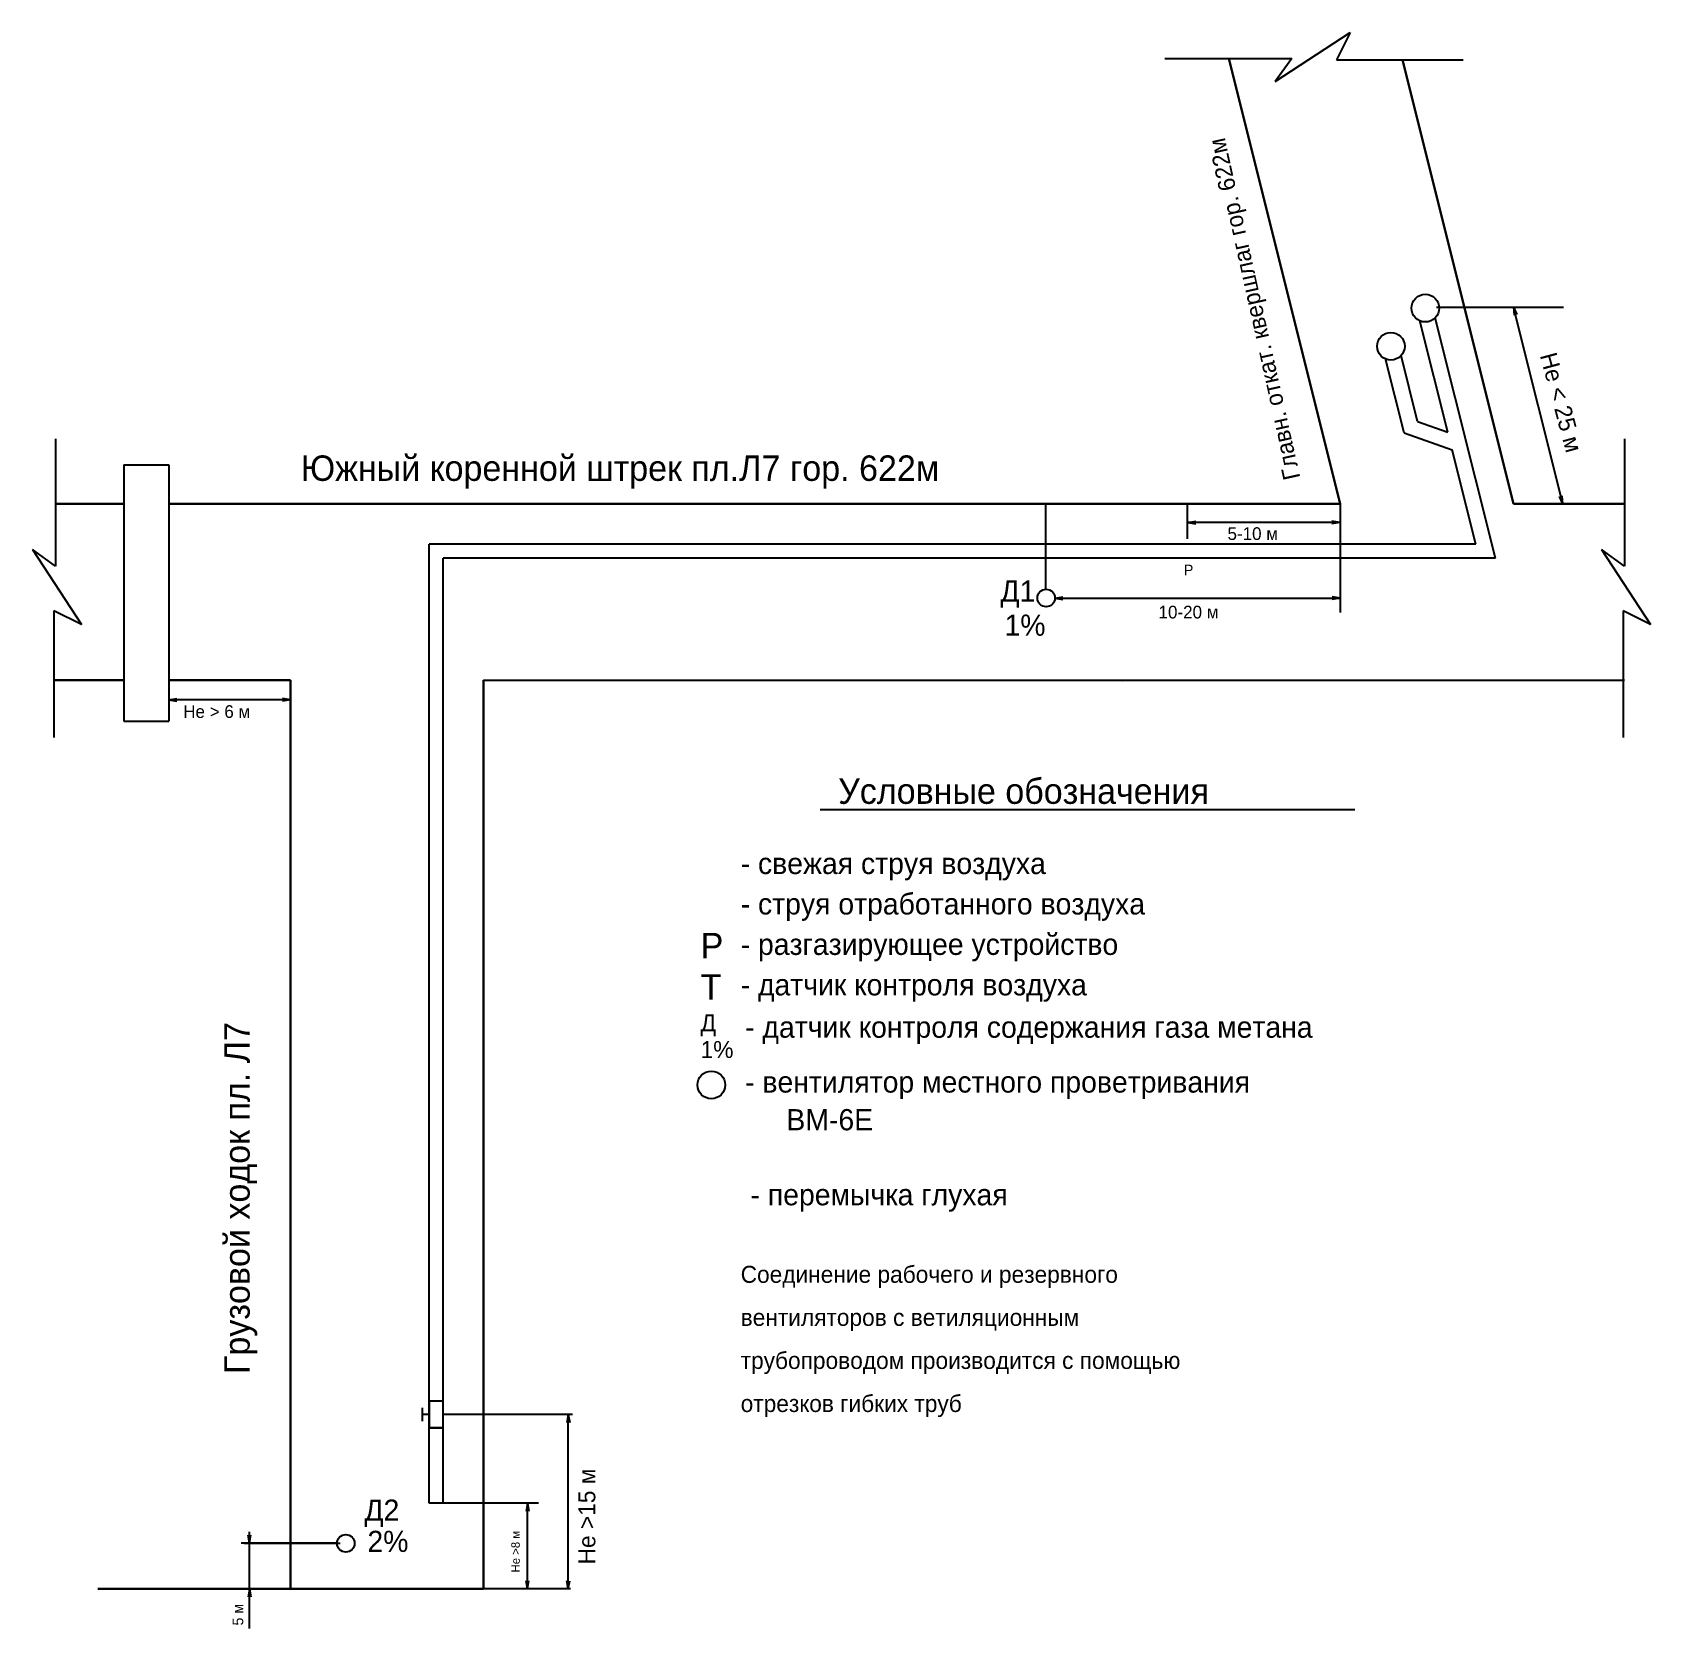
# Model space of a CAD drawing. Header units: millimetres. Extents: x 614 to 995, y -194 to 182.
import ezdxf

# ---------------------------------------------------------------- set-up
doc = ezdxf.new("R2010")
doc.units = ezdxf.units.MM

msp = doc.modelspace()

# ---------------------------------------------------------------- linework, layer by layer
for p, q in [((906.78, 170.57), (924.49, 182.15)), ((924.49, 182.15), (921.24, 175.64)), ((880.75, 176), (910.75, 176)), ((910.75, 176), (906.78, 170.57)), ((921.24, 175.64), (951.15, 175.64)), ((958.74, 58.2), (944.55, 114.9)), ((944.84, 117.41), (974.75, 117.41)), ((974.62, 71), (963.01, 117.41)), ((963.01, 117.41), (963.14, 115.5)), ((963.01, 117.41), (963.77, 115.65)), ((947.48, 87.88), (940.91, 114.16)), ((937.2, 87.73), (932.84, 105.16)), ((940.36, 90.39), (936.47, 105.96)), ((940.36, 90.39), (947.48, 87.88)), ((619.24, 86.31), (619.24, 56.31)), ((937.2, 87.73), (948.52, 83.74)), ((989.16, 86.31), (989.16, 56.31)), ((635.4, 80.23), (635.4, 19.81)), ((635.4, 80.23), (645.95, 80.23)), ((645.95, 80.23), (645.95, 19.81)), ((954.08, 61.52), (948.52, 83.74)), ((974.62, 71), (973.86, 72.75)), ((974.62, 71), (974.49, 72.91)), ((852.69, 71), (852.69, 50.87)), ((886.08, 71), (886.08, 62.78)), ((922.15, 71), (922.15, 45.42)), ((886.2, 66.63), (888.09, 66.95)), ((922.07, 66.63), (886.2, 66.63)), ((886.2, 66.63), (888.09, 66.3)), ((922.07, 66.63), (920.18, 66.95)), ((922.07, 66.63), (920.18, 66.3)), ((922.07, 66.63), (922.07, 66.63)), ((707.39, -164.55), (707.39, 61.52)), ((833.44, 61.52), (707.39, 61.52)), ((954.08, 61.52), (833.44, 61.52)), ((619.24, 56.31), (613.81, 60.29)), ((613.81, 60.29), (625.39, 42.57)), ((710.67, -164.55), (710.67, 58.2)), ((830.16, 58.2), (710.67, 58.2)), ((958.74, 58.2), (830.16, 58.2)), ((983.74, 60.29), (995.31, 42.57)), ((989.16, 56.31), (983.74, 60.29)), ((618.88, 45.83), (618.88, 15.91)), ((625.39, 42.57), (618.88, 45.83)), ((854.88, 48.81), (856.76, 49.13)), ((854.88, 48.81), (922.15, 48.81)), ((854.88, 48.81), (856.76, 48.48)), ((922.15, 48.81), (920.26, 49.13)), ((922.15, 48.81), (920.26, 48.48)), ((995.31, 42.57), (988.8, 45.83)), ((988.8, 45.83), (988.8, 15.91)), ((645.95, 24.82), (647.84, 25.15)), ((674.7, 24.82), (645.95, 24.82)), ((645.95, 24.82), (647.84, 24.5)), ((674.7, 24.82), (672.81, 25.15)), ((674.7, 24.82), (672.81, 24.5)), ((635.4, 19.81), (645.95, 19.81)), ((799.55, -1.03), (925.61, -1.03)), ((710.67, -140.5), (707.39, -140.5)), ((705.75, -145.19), (705.75, -142.04)), ((707.39, -143.62), (705.75, -143.62)), ((741.15, -143.62), (710.67, -143.62)), ((740.16, -143.62), (739.83, -145.51)), ((740.16, -143.62), (740.48, -145.51)), ((740.16, -184.73), (740.16, -143.62)), ((710.67, -146.76), (707.39, -146.76)), ((733.14, -164.55), (707.39, -164.55)), ((730.55, -164.55), (730.23, -166.44)), ((730.55, -184.73), (730.55, -164.55)), ((730.55, -164.55), (730.88, -166.44)), ((664.98, -194.11), (664.98, -171.26)), ((685.64, -174), (663.04, -174)), ((663.76, -174), (686.37, -174)), ((664.98, -174), (664.65, -172.11)), ((664.98, -174), (665.3, -172.11)), ((730.55, -184.73), (730.23, -182.84)), ((730.55, -184.73), (730.88, -182.84)), ((740.16, -184.73), (739.83, -182.84)), ((740.16, -184.73), (740.48, -182.84)), ((674.7, -184.76), (662.9, -184.76)), ((664.98, -184.76), (664.65, -186.65)), ((674.7, -184.76), (664.98, -184.76)), ((674.7, -184.76), (664.98, -184.76)), ((664.98, -184.76), (665.3, -186.65)), ((674.7, -184.76), (686.51, -184.76)), ((674.7, -184.76), (684.43, -184.76)), ((674.7, -184.76), (684.43, -184.76)), ((740.69, -184.73), (707.39, -184.73)), ((740.16, -184.73), (740.16, -184.73))]:
    msp.add_line(p, q)
at = {"lineweight": 30}
for p, q in [((922.15, 71), (895.88, 176)), ((963.02, 71), (936.84, 175.64)), ((635.4, 71), (619.24, 71)), ((674.7, 71), (645.95, 71)), ((842.92, 71), (674.7, 71)), ((922.15, 71), (842.92, 71)), ((989.16, 71), (963.02, 71)), ((635.4, 29.44), (618.88, 29.45)), ((645.95, 29.44), (674.7, 29.43)), ((674.7, 29.43), (645.95, 29.44)), ((674.7, -184.76), (674.7, 29.43)), ((674.7, -184.76), (674.7, 29.43)), ((720.16, -184.76), (720.16, 29.42)), ((870.92, 29.39), (720.16, 29.42)), ((989.16, 29.44), (870.92, 29.39)), ((629.25, -184.76), (674.7, -184.76)), ((720.16, -184.76), (674.7, -184.76))]:
    msp.add_line(p, q, dxfattribs=at)
msp.add_lwpolyline([(707.39, -146.76), (710.67, -146.76), (710.67, -140.5), (707.39, -140.5)], close=True)
msp.add_lwpolyline([(707.39, -146.76), (710.67, -146.76), (710.67, -140.5), (707.39, -140.5)], close=True)
for centre, radius in [((942.19, 117.15), 3.26), ((934.08, 108.17), 3.26), ((852.81, 48.81), 2.07), ((773.87, -65.95), 3.26), ((687.71, -174), 2.07)]:
    msp.add_circle(centre, radius)

# ---------------------------------------------------------------- texts
for s, height, rotation, p in [('Главн. откат. квершлаг гор. 622м', 4, 102.5188, (912.74, 77.16)), ('Не < 25 м', 4, 285.0803, (969.18, 106.02)), ('Грузовой ходок пл. Л7', 6, 90, (665.04, -134.1)), ('Не >15 м', 4, 90, (746.53, -178.97)), ('Не >8 м', 2, 90, (728.72, -180.87)), ('5 м', 2.5, 90, (663.53, -193.37))]:
    msp.add_text(s, height=height, rotation=rotation).set_placement(p)
for s, height, p in [('Южный коренной штрек пл.Л7 гор. 622м', 6, (677.09, 76.43)), ('5-10 м', 3, (895.56, 62.5)), ('Р', 2.5, (885.28, 54.18)), ('Д1', 5, (842.03, 47.97)), ('10-20 м', 3, (879.3, 44)), ('1%', 5, (843, 39.92)), ('Не > 6 м', 3, (649.37, 20.55)), ('Условные обозначения', 6, (803.78, 0.3)), ('- свежая струя воздуха', 5, (780.79, -16.25)), ('- струя отработанного воздуха', 5, (780.79, -25.78)), ('Р', 6, (771.36, -36.11)), ('- разгазирующее устройство', 5, (780.79, -35.31)), ('Т', 6, (771.36, -45.86)), ('- датчик контроля воздуха', 5, (780.79, -44.85)), ('Д', 4, (771.36, -53.32)), ('- датчик контроля содержания газа метана', 5, (781.84, -54.83)), ('1%', 4, (771.36, -59.61)), ('- вентилятор местного проветривания', 5, (781.84, -67.76)), ('ВМ-6Е', 5, (791.58, -76.65)), ('- перемычка глухая', 5, (783.12, -94.33)), ('Соединение рабочего и резервного', 4, (780.79, -112.6)), ('вентиляторов с ветиляционным', 4, (780.79, -122.75)), ('трубопроводом производится с помощью', 4, (780.79, -132.9)), ('отрезков гибких труб', 4, (780.79, -143.05)), ('Д2', 5, (692.08, -168.69)), ('2%', 5, (692.81, -176.05))]:
    msp.add_text(s, height=height).set_placement(p)

doc.saveas('drawing.dxf')
